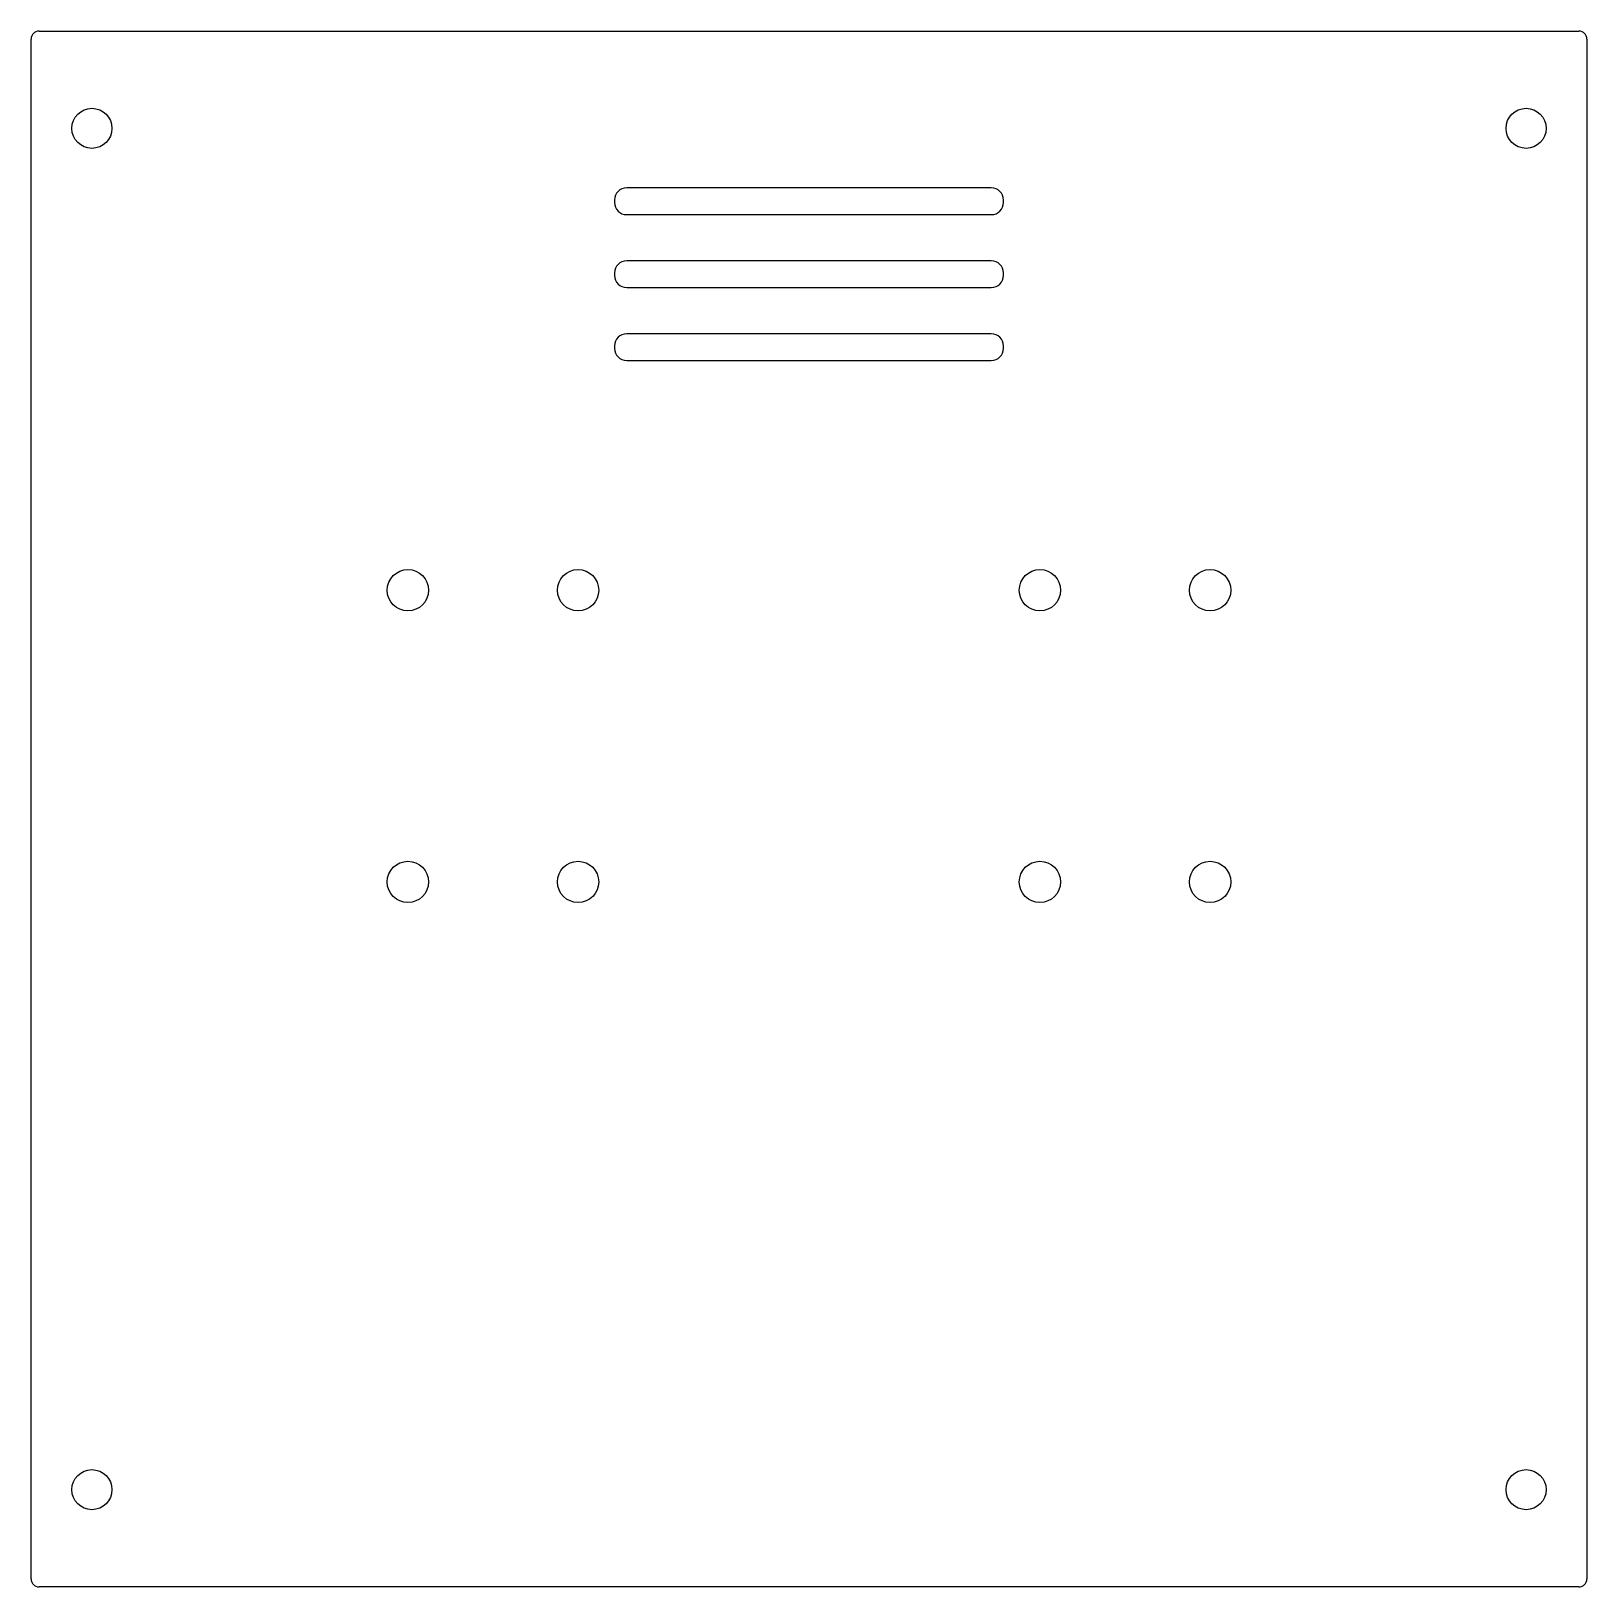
# Model space of a CAD drawing. Header units: millimetres. Extents: x -64 to 64, y 0 to 128.
import ezdxf

# ---------------------------------------------------------------- set-up
doc = ezdxf.new("R2010")
doc.units = ezdxf.units.MM

msp = doc.modelspace()

# ---------------------------------------------------------------- linework, layer by layer
for p, q in [((-63.35, 128), (63.35, 128)), ((-64, 0.65), (-64, 127.35)), ((64, 127.35), (64, 0.65)), ((-16, 114.1), (-16, 113.9)), ((15, 115.1), (-15, 115.1)), ((16, 113.9), (16, 114.1)), ((-15, 112.9), (15, 112.9)), ((15, 109.1), (-15, 109.1)), ((-16, 108.1), (-16, 107.9)), ((16, 107.9), (16, 108.1)), ((-15, 106.9), (15, 106.9)), ((15, 103.1), (-15, 103.1)), ((-16, 102.1), (-16, 101.9)), ((16, 101.9), (16, 102.1)), ((-15, 100.9), (15, 100.9)), ((63.35, 0), (-63.35, 0))]:
    msp.add_line(p, q)
for centre, radius in [((-59, 120), 1.65), ((59, 120), 1.65), ((-33, 82), 1.7), ((-19, 82), 1.7), ((19, 82), 1.7), ((33, 82), 1.7), ((-33, 58), 1.7), ((-19, 58), 1.7), ((19, 58), 1.7), ((33, 58), 1.7), ((-59, 8), 1.65), ((59, 8), 1.65)]:
    msp.add_circle(centre, radius)
for centre, radius, start, end in [((-63.35, 127.35), 0.65, -270, -180), ((63.35, 127.35), 0.65, 360, 450), ((-15, 114.1), 1, 450, 540), ((15, 114.1), 1, 0, 90), ((-15, 113.9), 1, 180, 270), ((15, 113.9), 1, 270, 360), ((-15, 108.1), 1, 450, 540), ((15, 108.1), 1, 0, 90), ((-15, 107.9), 1, 180, 270), ((15, 107.9), 1, 270, 360), ((-15, 102.1), 1, 450, 540), ((15, 102.1), 1, 0, 90), ((-15, 101.9), 1, 180, 270), ((15, 101.9), 1, 270, 360), ((-63.35, 0.65), 0.65, 180, 270), ((63.35, 0.65), 0.65, -90, 0)]:
    msp.add_arc(centre, radius, start, end)

doc.saveas('drawing.dxf')
